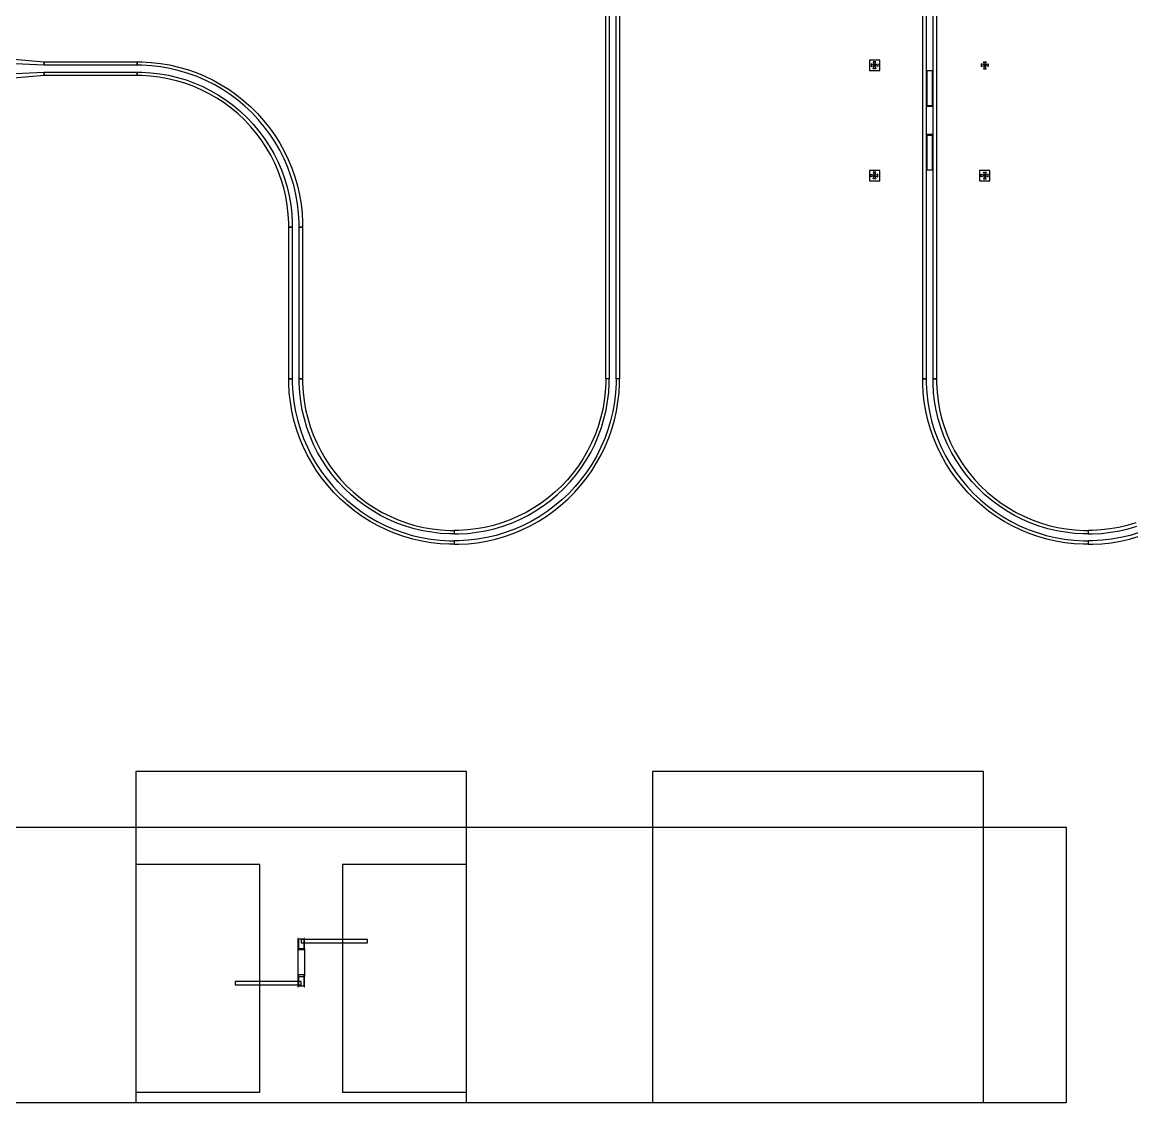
# Model space of a CAD drawing. Extents: x -5000 to 5000, y -1648 to 1500.
# Drawn here: x -3415 to -1805, y -1500 to 68 of the extents above; entities that cross this region are included whole.
import ezdxf

# ---------------------------------------------------------------- set-up
doc = ezdxf.new("R2010")
doc.units = 0
doc.header["$MEASUREMENT"] = 0
for name, color, linetype in [('L0', 3, 'CONTINUOUS'), ('L12', 200, 'CONTINUOUS'), ('L17', 140, 'CONTINUOUS'), ('L18', 40, 'CONTINUOUS'), ('L6', 60, 'CONTINUOUS'), ('L63', 6, 'CONTINUOUS'), ('L8', 4, 'CONTINUOUS')]:
    doc.layers.add(name, color=color, linetype=linetype)

msp = doc.modelspace()

# ---------------------------------------------------------------- linework, layer by layer
at = {"layer": 'L0'}
for points in [[(-2568.029, 350.006), (-2563.029, 350.006), (-2563.029, -449.994), (-2568.029, -449.994), (-2568.029, 350.006)], [(-2553.029, 350), (-2548.029, 350), (-2548.029, -450), (-2553.029, -450), (-2553.029, 350)], [(-2108.029, 350), (-2103.029, 350), (-2103.029, -449.994), (-2108.029, -449.994), (-2108.029, 350)], [(-2093.029, 350), (-2088.029, 350), (-2088.029, -449.994), (-2093.029, -449.994), (-2093.029, 350)], [(-3700, 37.5), (-3383.03, 10), (-3383.03, 5), (-3700, 19.5), (-3700, 37.5)], [(-3383.03, 10), (-3248.03, 10), (-3248.03, 5), (-3383.03, 5), (-3383.03, 10)], [(-3248.029, 5), (-3248.029, 10), (-3241.296, 10), (-3227.849, 9.245), (-3214.467, 7.737), (-3201.189, 5.481), (-3188.06, 2.484), (-3175.118, -1.244), (-3162.407, -5.692), (-3149.964, -10.846), (-3137.83, -16.689), (-3126.043, -23.204), (-3114.64, -30.369), (-3103.657, -38.162), (-3093.127, -46.559), (-3083.085, -55.533), (-3073.562, -65.056), (-3064.588, -75.098), (-3056.192, -85.627), (-3048.398, -96.611), (-3041.233, -108.014), (-3034.719, -119.801), (-3028.875, -131.935), (-3023.722, -144.377), (-3019.273, -157.089), (-3015.545, -170.03), (-3012.548, -183.16), (-3010.292, -196.437), (-3008.785, -209.82), (-3008.03, -223.263), (-3008.029, -229.994), (-3013.029, -230), (-3013.029, -223.162), (-3013.825, -209.51), (-3015.412, -195.927), (-3017.787, -182.459), (-3020.941, -169.152), (-3024.863, -156.051), (-3029.54, -143.2), (-3034.957, -130.643), (-3041.095, -118.422), (-3047.932, -106.578), (-3055.447, -95.152), (-3063.614, -84.183), (-3072.404, -73.707), (-3081.789, -63.76), (-3091.736, -54.375), (-3102.212, -45.584), (-3113.182, -37.418), (-3124.608, -29.903), (-3136.451, -23.065), (-3148.672, -16.927), (-3161.229, -11.511), (-3174.08, -6.834), (-3187.181, -2.911), (-3200.488, 0.243), (-3213.956, 2.617), (-3227.539, 4.205), (-3241.192, 5), (-3248.029, 5)], [(-2178.001, 5.006), (-2183.001, 7.006), (-2183.001, 3.006), (-2178.001, 5.006)], [(-2178.001, 5.006), (-2183.001, 7.006), (-2183.001, 3.006), (-2178.001, 5.006)], [(-2180.001, 10.006), (-2178.001, 5.006), (-2176.001, 10.006), (-2180.001, 10.006)], [(-2180.001, 10.006), (-2178.001, 5.006), (-2176.001, 10.006), (-2180.001, 10.006)], [(-2180.001, 0.006), (-2178.001, 5.006), (-2176.001, 0.006), (-2180.001, 0.006)], [(-2180.001, 0.006), (-2178.001, 5.006), (-2176.001, 0.006), (-2180.001, 0.006)], [(-2178.001, 5.006), (-2173.001, 7.006), (-2173.001, 3.006), (-2178.001, 5.006)], [(-2178.001, 5.006), (-2173.001, 7.006), (-2173.001, 3.006), (-2178.001, 5.006)], [(-2018.001, 5.006), (-2023.001, 7.006), (-2023.001, 3.006), (-2018.001, 5.006)], [(-2018.001, 5.006), (-2023.001, 7.006), (-2023.001, 3.006), (-2018.001, 5.006)], [(-2016.001, 10.006), (-2018.001, 5.006), (-2020.001, 10.006), (-2016.001, 10.006)], [(-2016.001, 10.006), (-2018.001, 5.006), (-2020.001, 10.006), (-2016.001, 10.006)], [(-2016.001, 0.006), (-2018.001, 5.006), (-2020.001, 0.006), (-2016.001, 0.006)], [(-2016.001, 0.006), (-2018.001, 5.006), (-2020.001, 0.006), (-2016.001, 0.006)], [(-2018.001, 5.006), (-2013.001, 7.006), (-2013.001, 3.006), (-2018.001, 5.006)], [(-2018.001, 5.006), (-2013.001, 7.006), (-2013.001, 3.006), (-2018.001, 5.006)], [(-3700, -19.5), (-3383.03, -5), (-3383.03, -10), (-3700, -37.5), (-3700, -19.5)], [(-3383.03, -5), (-3248.03, -5), (-3248.03, -10), (-3383.03, -10), (-3383.03, -5)], [(-3248.029, -10), (-3248.029, -5), (-3241.483, -5), (-3228.411, -5.761), (-3215.406, -7.281), (-3202.511, -9.555), (-3189.771, -12.575), (-3177.227, -16.33), (-3164.923, -20.808), (-3152.9, -25.994), (-3141.199, -31.871), (-3129.86, -38.418), (-3118.92, -45.613), (-3108.417, -53.432), (-3098.387, -61.848), (-3088.863, -70.834), (-3079.878, -80.358), (-3071.461, -90.388), (-3063.642, -100.891), (-3056.447, -111.83), (-3049.9, -123.17), (-3044.024, -134.871), (-3038.838, -146.893), (-3034.359, -159.197), (-3030.604, -171.741), (-3027.585, -184.482), (-3025.311, -197.376), (-3023.791, -210.382), (-3023.029, -223.453), (-3023.029, -230), (-3028.029, -230), (-3028.029, -223.599), (-3028.774, -210.818), (-3030.26, -198.101), (-3032.483, -185.493), (-3035.436, -173.036), (-3039.108, -160.771), (-3043.486, -148.74), (-3048.557, -136.985), (-3054.303, -125.544), (-3060.705, -114.456), (-3067.74, -103.76), (-3075.385, -93.49), (-3083.614, -83.683), (-3092.4, -74.371), (-3101.712, -65.585), (-3111.52, -57.355), (-3121.789, -49.71), (-3132.486, -42.675), (-3143.573, -36.274), (-3155.014, -30.528), (-3166.77, -25.457), (-3178.8, -21.078), (-3191.065, -17.406), (-3203.523, -14.454), (-3216.131, -12.231), (-3228.847, -10.744), (-3241.628, -10), (-3248.029, -10)], [(-2103, -95), (-2093, -95), (-2093, -55), (-2103, -55), (-2103, -95)], [(-2178.001, -154.994), (-2183.001, -156.994), (-2183.001, -152.994), (-2178.001, -154.994)], [(-2178.001, -154.994), (-2183.001, -156.994), (-2183.001, -152.994), (-2178.001, -154.994)], [(-2180.001, -149.994), (-2178.001, -154.994), (-2176.001, -149.994), (-2180.001, -149.994)], [(-2180.001, -149.994), (-2178.001, -154.994), (-2176.001, -149.994), (-2180.001, -149.994)], [(-2180.001, -159.994), (-2178.001, -154.994), (-2176.001, -159.994), (-2180.001, -159.994)], [(-2180.001, -159.994), (-2178.001, -154.994), (-2176.001, -159.994), (-2180.001, -159.994)], [(-2178.001, -154.994), (-2173.001, -156.994), (-2173.001, -152.994), (-2178.001, -154.994)], [(-2178.001, -154.994), (-2173.001, -156.994), (-2173.001, -152.994), (-2178.001, -154.994)], [(-2018.001, -154.994), (-2023.001, -156.994), (-2023.001, -152.994), (-2018.001, -154.994)], [(-2018.001, -154.994), (-2023.001, -156.994), (-2023.001, -152.994), (-2018.001, -154.994)], [(-2016.001, -149.994), (-2018.001, -154.994), (-2020.001, -149.994), (-2016.001, -149.994)], [(-2016.001, -149.994), (-2018.001, -154.994), (-2020.001, -149.994), (-2016.001, -149.994)], [(-2016.001, -159.994), (-2018.001, -154.994), (-2020.001, -159.994), (-2016.001, -159.994)], [(-2016.001, -159.994), (-2018.001, -154.994), (-2020.001, -159.994), (-2016.001, -159.994)], [(-2018.001, -154.994), (-2013.001, -156.994), (-2013.001, -152.994), (-2018.001, -154.994)], [(-2018.001, -154.994), (-2013.001, -156.994), (-2013.001, -152.994), (-2018.001, -154.994)], [(-3028.029, -230), (-3023.029, -230), (-3023.029, -449.994), (-3028.029, -449.994), (-3028.029, -230)], [(-3013.029, -230), (-3008.029, -230), (-3008.029, -449.994), (-3013.029, -449.994), (-3013.029, -230)], [(-2788.029, -684.994), (-2788.029, -689.994), (-2794.763, -689.994), (-2808.21, -689.239), (-2821.592, -687.731), (-2834.87, -685.475), (-2847.999, -682.479), (-2860.941, -678.75), (-2873.652, -674.302), (-2886.095, -669.149), (-2898.228, -663.305), (-2910.016, -656.791), (-2921.419, -649.626), (-2932.402, -641.832), (-2942.932, -633.435), (-2952.974, -624.461), (-2962.497, -614.938), (-2971.471, -604.897), (-2979.867, -594.367), (-2987.661, -583.384), (-2994.826, -571.98), (-3001.34, -560.193), (-3007.184, -548.06), (-3012.337, -535.617), (-3016.786, -522.905), (-3020.514, -509.964), (-3023.511, -496.834), (-3025.766, -483.557), (-3027.274, -470.174), (-3028.029, -456.731), (-3028.029, -450), (-3023.029, -449.994), (-3023.029, -456.832), (-3022.234, -470.485), (-3020.647, -484.068), (-3018.272, -497.536), (-3015.118, -510.843), (-3011.196, -523.944), (-3006.519, -536.794), (-3001.102, -549.352), (-2994.964, -561.573), (-2988.127, -573.416), (-2980.612, -584.842), (-2972.445, -595.811), (-2963.655, -606.287), (-2954.27, -616.235), (-2944.323, -625.62), (-2933.847, -634.41), (-2922.877, -642.577), (-2911.451, -650.091), (-2899.608, -656.929), (-2887.387, -663.067), (-2874.83, -668.483), (-2861.979, -673.161), (-2848.878, -677.083), (-2835.571, -680.237), (-2822.103, -682.612), (-2808.52, -684.199), (-2794.867, -684.994), (-2788.029, -684.994)], [(-2788.029, -669.994), (-2788.029, -674.994), (-2794.576, -674.994), (-2807.648, -674.233), (-2820.653, -672.713), (-2833.548, -670.439), (-2846.288, -667.42), (-2858.832, -663.664), (-2871.136, -659.186), (-2883.159, -654), (-2894.86, -648.123), (-2906.199, -641.577), (-2917.139, -634.382), (-2927.642, -626.563), (-2937.672, -618.146), (-2947.196, -609.161), (-2956.181, -599.637), (-2964.598, -589.606), (-2972.417, -579.104), (-2979.612, -568.164), (-2986.159, -556.825), (-2992.035, -545.124), (-2997.221, -533.101), (-3001.699, -520.797), (-3005.455, -508.253), (-3008.474, -495.513), (-3010.748, -482.618), (-3012.268, -469.613), (-3013.029, -456.541), (-3013.029, -449.994), (-3008.029, -449.994), (-3008.029, -456.396), (-3007.285, -469.177), (-3005.799, -481.893), (-3003.576, -494.501), (-3000.623, -506.959), (-2996.951, -519.223), (-2992.572, -531.254), (-2987.502, -543.01), (-2981.756, -554.451), (-2975.354, -565.538), (-2968.319, -576.235), (-2960.674, -586.504), (-2952.445, -596.311), (-2943.659, -605.624), (-2934.346, -614.409), (-2924.539, -622.639), (-2914.27, -630.284), (-2903.573, -637.319), (-2892.486, -643.721), (-2881.045, -649.466), (-2869.289, -654.537), (-2857.259, -658.916), (-2844.994, -662.588), (-2832.536, -665.54), (-2819.928, -667.764), (-2807.212, -669.25), (-2794.431, -669.994), (-2788.029, -669.994)], [(-2788.029, -684.994), (-2788.029, -689.994), (-2781.296, -689.994), (-2767.849, -689.239), (-2754.467, -687.731), (-2741.189, -685.475), (-2728.06, -682.479), (-2715.118, -678.75), (-2702.407, -674.302), (-2689.964, -669.149), (-2677.83, -663.305), (-2666.043, -656.791), (-2654.64, -649.626), (-2643.657, -641.832), (-2633.127, -633.435), (-2623.085, -624.461), (-2613.562, -614.938), (-2604.588, -604.897), (-2596.192, -594.367), (-2588.398, -583.384), (-2581.233, -571.98), (-2574.719, -560.193), (-2568.875, -548.06), (-2563.722, -535.617), (-2559.273, -522.905), (-2555.545, -509.964), (-2552.548, -496.834), (-2550.292, -483.557), (-2548.785, -470.174), (-2548.03, -456.731), (-2548.029, -450), (-2553.029, -449.994), (-2553.029, -456.832), (-2553.825, -470.485), (-2555.412, -484.068), (-2557.787, -497.536), (-2560.941, -510.843), (-2564.863, -523.944), (-2569.54, -536.794), (-2574.957, -549.352), (-2581.095, -561.573), (-2587.932, -573.416), (-2595.447, -584.842), (-2603.614, -595.811), (-2612.404, -606.287), (-2621.789, -616.235), (-2631.736, -625.62), (-2642.212, -634.41), (-2653.182, -642.577), (-2664.608, -650.091), (-2676.451, -656.929), (-2688.672, -663.067), (-2701.229, -668.483), (-2714.08, -673.161), (-2727.181, -677.083), (-2740.488, -680.237), (-2753.956, -682.612), (-2767.539, -684.199), (-2781.192, -684.994), (-2788.029, -684.994)], [(-2788.029, -669.994), (-2788.029, -674.994), (-2781.483, -674.994), (-2768.411, -674.233), (-2755.406, -672.713), (-2742.511, -670.439), (-2729.771, -667.42), (-2717.227, -663.664), (-2704.923, -659.186), (-2692.9, -654), (-2681.199, -648.123), (-2669.86, -641.577), (-2658.92, -634.382), (-2648.417, -626.563), (-2638.387, -618.146), (-2628.863, -609.161), (-2619.878, -599.637), (-2611.461, -589.606), (-2603.642, -579.104), (-2596.447, -568.164), (-2589.9, -556.825), (-2584.024, -545.124), (-2578.838, -533.101), (-2574.359, -520.797), (-2570.604, -508.253), (-2567.585, -495.513), (-2565.311, -482.618), (-2563.791, -469.613), (-2563.029, -456.541), (-2563.029, -449.994), (-2568.029, -449.994), (-2568.029, -456.396), (-2568.774, -469.177), (-2570.26, -481.893), (-2572.483, -494.501), (-2575.436, -506.959), (-2579.108, -519.223), (-2583.486, -531.254), (-2588.557, -543.01), (-2594.303, -554.451), (-2600.705, -565.538), (-2607.74, -576.235), (-2615.385, -586.504), (-2623.614, -596.311), (-2632.4, -605.624), (-2641.712, -614.409), (-2651.52, -622.639), (-2661.789, -630.284), (-2672.486, -637.319), (-2683.573, -643.721), (-2695.014, -649.466), (-2706.77, -654.537), (-2718.8, -658.916), (-2731.065, -662.588), (-2743.523, -665.54), (-2756.131, -667.764), (-2768.847, -669.25), (-2781.628, -669.994), (-2788.029, -669.994)], [(-1868.029, -684.994), (-1868.029, -689.994), (-1874.763, -689.994), (-1888.21, -689.239), (-1901.592, -687.731), (-1914.87, -685.475), (-1927.999, -682.479), (-1940.941, -678.75), (-1953.652, -674.302), (-1966.095, -669.149), (-1978.228, -663.305), (-1990.016, -656.791), (-2001.419, -649.626), (-2012.402, -641.832), (-2022.932, -633.435), (-2032.974, -624.461), (-2042.497, -614.938), (-2051.471, -604.897), (-2059.867, -594.367), (-2067.661, -583.384), (-2074.826, -571.98), (-2081.34, -560.193), (-2087.184, -548.06), (-2092.337, -535.617), (-2096.786, -522.905), (-2100.514, -509.964), (-2103.511, -496.834), (-2105.766, -483.557), (-2107.274, -470.174), (-2108.029, -456.731), (-2108.029, -450), (-2103.029, -449.994), (-2103.029, -456.832), (-2102.234, -470.485), (-2100.647, -484.068), (-2098.272, -497.536), (-2095.118, -510.843), (-2091.196, -523.944), (-2086.519, -536.794), (-2081.102, -549.352), (-2074.964, -561.573), (-2068.127, -573.416), (-2060.612, -584.842), (-2052.445, -595.811), (-2043.655, -606.287), (-2034.27, -616.235), (-2024.323, -625.62), (-2013.847, -634.41), (-2002.877, -642.577), (-1991.451, -650.091), (-1979.608, -656.929), (-1967.387, -663.067), (-1954.83, -668.483), (-1941.979, -673.161), (-1928.878, -677.083), (-1915.571, -680.237), (-1902.103, -682.612), (-1888.52, -684.199), (-1874.867, -684.994), (-1868.029, -684.994)], [(-1868.029, -669.994), (-1868.029, -674.994), (-1874.576, -674.994), (-1887.648, -674.233), (-1900.653, -672.713), (-1913.548, -670.439), (-1926.288, -667.42), (-1938.832, -663.664), (-1951.136, -659.186), (-1963.159, -654), (-1974.86, -648.123), (-1986.199, -641.577), (-1997.139, -634.382), (-2007.642, -626.563), (-2017.672, -618.146), (-2027.196, -609.161), (-2036.181, -599.637), (-2044.598, -589.606), (-2052.417, -579.104), (-2059.612, -568.164), (-2066.159, -556.825), (-2072.035, -545.124), (-2077.221, -533.101), (-2081.699, -520.797), (-2085.455, -508.253), (-2088.474, -495.513), (-2090.748, -482.618), (-2092.268, -469.613), (-2093.029, -456.541), (-2093.029, -449.994), (-2088.029, -449.994), (-2088.029, -456.396), (-2087.285, -469.177), (-2085.799, -481.893), (-2083.576, -494.501), (-2080.623, -506.959), (-2076.951, -519.223), (-2072.572, -531.254), (-2067.502, -543.01), (-2061.756, -554.451), (-2055.354, -565.538), (-2048.319, -576.235), (-2040.674, -586.504), (-2032.445, -596.311), (-2023.659, -605.624), (-2014.346, -614.409), (-2004.539, -622.639), (-1994.27, -630.284), (-1983.573, -637.319), (-1972.486, -643.721), (-1961.045, -649.466), (-1949.289, -654.537), (-1937.259, -658.916), (-1924.994, -662.588), (-1912.536, -665.54), (-1899.928, -667.764), (-1887.212, -669.25), (-1874.431, -669.994), (-1868.029, -669.994)], [(-4700, -1500.5), (-4700, -1100.5), (-1900, -1100.5), (-1900, -1500.5), (-4100.001, -1500.5), (-4100.001, -1400.5), (-4210.001, -1400.5), (-4210.001, -1500.5), (-4700, -1500.5)], [(-4700, -1500.5), (-4700, -1100.5), (-1900, -1100.5), (-1900, -1500.5), (-4100.001, -1500.5), (-4100.001, -1400.5), (-4210.001, -1400.5), (-4210.001, -1500.5), (-4700, -1500.5)], [(-3014.97, -1317), (-3004.97, -1317), (-3004.97, -1277), (-3014.97, -1277), (-3014.97, -1317)]]:
    msp.add_lwpolyline(points, close=True, dxfattribs=at)
for points in [[(-1798.8, -658.916), (-1811.065, -662.588), (-1823.523, -665.54), (-1836.131, -667.764), (-1848.847, -669.25), (-1861.628, -669.994), (-1868.029, -669.994), (-1868.029, -669.994), (-1868.029, -674.994), (-1861.483, -674.994), (-1848.411, -674.233), (-1835.406, -672.713), (-1822.511, -670.439), (-1809.771, -667.42), (-1797.227, -663.664)], [(-1794.08, -673.161), (-1807.181, -677.083), (-1820.488, -680.237), (-1833.956, -682.612), (-1847.539, -684.199), (-1861.192, -684.994), (-1868.029, -684.994), (-1868.029, -684.994), (-1868.029, -689.994), (-1861.296, -689.994), (-1847.849, -689.239), (-1834.467, -687.731), (-1821.189, -685.475), (-1808.06, -682.479), (-1795.118, -678.75)]]:
    msp.add_lwpolyline(points, dxfattribs=at)
at = {"layer": 'L12'}
for points in [[(-2101.97, -53.3), (-2093.97, -53.3), (-2093.97, -3.3), (-2101.97, -3.3), (-2101.97, -53.3)], [(-2101.97, -146.7), (-2093.97, -146.7), (-2093.97, -96.7), (-2101.97, -96.7), (-2101.97, -146.7)], [(-3013.97, -1278), (-3005.97, -1278), (-3005.97, -1263), (-3013.97, -1263), (-3013.97, -1278)], [(-3013.97, -1331), (-3005.97, -1331), (-3005.97, -1315), (-3013.97, -1315), (-3013.97, -1331)]]:
    msp.add_lwpolyline(points, close=True, dxfattribs=at)
at = {"layer": 'L17'}
for points in [[(-2102.87, -53.7), (-2102.27, -53.7), (-2102.27, -3.1), (-2102.87, -3.1), (-2102.87, -53.7)], [(-2093.67, -53.7), (-2093.07, -53.7), (-2093.07, -3.1), (-2093.67, -3.1), (-2093.67, -53.7)], [(-2102.87, -146.9), (-2102.27, -146.9), (-2102.27, -96.3), (-2102.87, -96.3), (-2102.87, -146.9)], [(-2093.67, -146.9), (-2093.07, -146.9), (-2093.07, -96.3), (-2093.67, -96.3), (-2093.67, -146.9)], [(-3014.87, -1279), (-3014.27, -1279), (-3014.27, -1262), (-3014.87, -1262), (-3014.87, -1279)], [(-3005.67, -1279), (-3005.07, -1279), (-3005.07, -1262), (-3005.67, -1262), (-3005.67, -1279)], [(-3014.87, -1332), (-3014.27, -1332), (-3014.27, -1314), (-3014.87, -1314), (-3014.87, -1332)], [(-3005.67, -1332), (-3005.07, -1332), (-3005.07, -1314), (-3005.67, -1314), (-3005.67, -1332)]]:
    msp.add_lwpolyline(points, close=True, dxfattribs=at)
at = {"layer": 'L18'}
for points in [[(-3250, -1500), (-2770, -1500), (-2770, -1020), (-3250, -1020), (-3250, -1500)], [(-2500, -1500), (-2020, -1500), (-2020, -1020), (-2500, -1020), (-2500, -1500)]]:
    msp.add_lwpolyline(points, close=True, dxfattribs=at)
at = {"layer": 'L6'}
for points in [[(-3010, -1268.5), (-2914, -1268.5), (-2914, -1263.5), (-3010, -1263.5), (-3010, -1268.5)], [(-3106, -1329.5), (-3010, -1329.5), (-3010, -1324.5), (-3106, -1324.5), (-3106, -1329.5)]]:
    msp.add_lwpolyline(points, close=True, dxfattribs=at)
at = {"layer": 'L63'}
for points in [[(-2185.5, -2.5), (-2170.5, -2.5), (-2170.5, 12.5), (-2185.5, 12.5), (-2185.5, -2.5)], [(-2185.5, -162.5), (-2170.5, -162.5), (-2170.5, -147.5), (-2185.5, -147.5), (-2185.5, -162.5)], [(-2025.5, -162.5), (-2010.5, -162.5), (-2010.5, -147.5), (-2025.5, -147.5), (-2025.5, -162.5)]]:
    msp.add_lwpolyline(points, close=True, dxfattribs=at)
at = {"layer": 'L8'}
for points in [[(-3250, -1485), (-3070, -1485), (-3070, -1154.5), (-3250, -1154.5), (-3250, -1485)], [(-2950, -1485), (-2770, -1485), (-2770, -1154.5), (-2950, -1154.5), (-2950, -1485)]]:
    msp.add_lwpolyline(points, close=True, dxfattribs=at)

doc.saveas('drawing.dxf')
